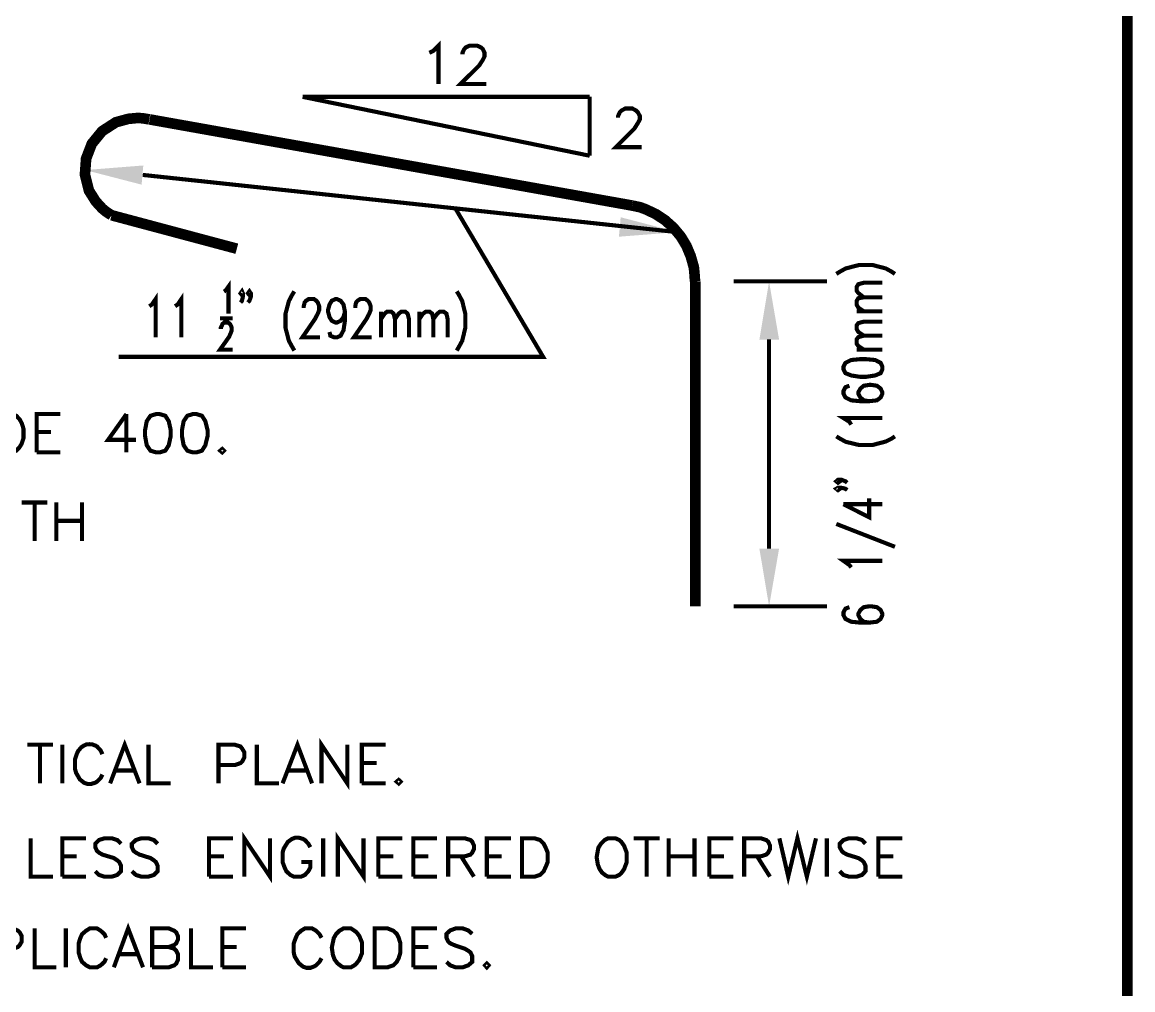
# Model space of a CAD drawing. Header units: millimetres. Extents: x 14 to 202, y 15 to 268.
# Drawn here: x 133.1 to 201.6, y 74.7 to 134.3 of the extents above; entities that cross this region are included whole.
import ezdxf

# ---------------------------------------------------------------- set-up
doc = ezdxf.new("R2010")
doc.units = ezdxf.units.MM
doc.layers.add('H', color=7, linetype='Continuous')
doc.layers.add('P', color=7, linetype='Continuous')

msp = doc.modelspace()

# ---------------------------------------------------------------- hatches: boundary and pattern name
at = {"layer": 'H', "linetype": 'Continuous'}
for points in [[(140.494, 124.319), (137.019, 125.218), (140.6, 125.501), (140.494, 124.319)], [(169.933, 121.109), (170.039, 122.308), (173.549, 121.391), (169.933, 121.109)], [(178.594, 114.759), (179.193, 118.339), (179.811, 114.759), (178.594, 114.759)], [(179.193, 98.319), (178.594, 101.882), (179.811, 101.882), (179.193, 98.319)]]:
    msp.add_hatch(color=256, dxfattribs=at).paths.add_polyline_path(points)

# ---------------------------------------------------------------- linework, layer by layer
at = {"layer": 'P'}
for points, const_width in [([(201.295, 264.548), (201.295, 55.421)], 0.656), ([(158.238, 132.45), (158.468, 132.556), (158.803, 132.891), (158.803, 130.528)], 0.254), ([(160.285, 132.345), (160.285, 132.45), (160.39, 132.68), (160.496, 132.786), (160.726, 132.891), (161.184, 132.891), (161.413, 132.786), (161.537, 132.68), (161.643, 132.45), (161.643, 132.221), (161.537, 132.009), (161.308, 131.657), (160.161, 130.528), (161.749, 130.528)], 0.254), ([(150.424, 129.734), (168.134, 129.734)], 0.254), ([(150.424, 129.734), (168.134, 126.1)], 0.254), ([(168.134, 126.1), (168.134, 129.734)], 0.254), ([(169.88, 128.446), (169.88, 128.552), (169.986, 128.782), (170.092, 128.887), (170.321, 129.011), (170.762, 129.011), (170.991, 128.887), (171.097, 128.782), (171.221, 128.552), (171.221, 128.341), (171.097, 128.111), (170.886, 127.776), (169.739, 126.63), (171.327, 126.63)], 0.254), ([(140.97, 128.341), (140.564, 128.411), (140.247, 128.429), (139.682, 128.376), (138.906, 128.164), (138.06, 127.617), (137.425, 126.841), (137.072, 125.924), (137.001, 124.936), (137.248, 123.948), (137.672, 123.278), (138.06, 122.855), (138.289, 122.661), (138.642, 122.432)], 0.656), ([(170.744, 123.031), (140.988, 128.341)], 0.656), ([(140.564, 124.919), (173.531, 121.391)], 0.254), ([(174.625, 118.357), (174.59, 118.851), (174.554, 119.221), (174.36, 119.909), (174.096, 120.544), (173.743, 121.126), (173.302, 121.655), (172.791, 122.114), (172.208, 122.502), (171.573, 122.802), (171.238, 122.925), (170.744, 123.031)], 0.656), ([(138.642, 122.432), (146.368, 120.368)], 0.656), ([(159.844, 122.855), (165.259, 113.7), (139.083, 113.7)], 0.254), ([(183.339, 118.816), (183.568, 118.957), (183.921, 119.151), (184.732, 119.362), (185.579, 119.362), (186.39, 119.151), (186.743, 118.957), (186.955, 118.816)], 0.254), ([(174.643, 98.319), (174.643, 118.357)], 0.656), ([(145.574, 117.722), (145.68, 117.793), (145.856, 118.039), (145.856, 116.364)], 0.254), ([(146.738, 117.616), (146.685, 117.51), (146.597, 117.616), (146.685, 117.74), (146.738, 117.616), (146.738, 117.404), (146.685, 117.158), (146.597, 117.052)], 0.254), ([(147.232, 117.616), (147.144, 117.51), (147.055, 117.616), (147.144, 117.74), (147.232, 117.616), (147.232, 117.404), (147.144, 117.158), (147.055, 117.052)], 0.254), ([(149.913, 117.74), (149.772, 117.51), (149.578, 117.14), (149.366, 116.346), (149.366, 115.499), (149.578, 114.688), (149.772, 114.335), (149.913, 114.088)], 0.254), ([(159.932, 117.74), (160.073, 117.51), (160.267, 117.14), (160.461, 116.346), (160.461, 115.499), (160.267, 114.688), (160.073, 114.335), (159.932, 114.088)], 0.254), ([(177.006, 118.357), (182.774, 118.357)], 0.254), ([(185.032, 117.369), (184.697, 117.634), (184.591, 117.775), (184.591, 118.004), (184.697, 118.181), (185.032, 118.269), (186.178, 118.269)], 0.254), ([(140.97, 116.822), (141.129, 116.928), (141.358, 117.263), (141.358, 114.9)], 0.254), ([(142.558, 116.822), (142.716, 116.928), (142.946, 117.263), (142.946, 114.9)], 0.254), ([(150.495, 116.717), (150.495, 116.822), (150.548, 117.052), (150.636, 117.158), (150.795, 117.263), (151.13, 117.263), (151.271, 117.158), (151.359, 117.052), (151.448, 116.822), (151.448, 116.593), (151.359, 116.364), (151.183, 116.029), (150.407, 114.9), (151.5, 114.9)], 0.254), ([(153.035, 116.487), (152.947, 116.152), (152.77, 115.923), (152.541, 115.817), (152.453, 115.817), (152.224, 115.923), (152.083, 116.152), (151.994, 116.487), (151.994, 116.593), (152.083, 116.928), (152.224, 117.158), (152.453, 117.263), (152.541, 117.263), (152.77, 117.158), (152.947, 116.928), (153.035, 116.487), (153.035, 115.923), (152.947, 115.341), (152.77, 115.006), (152.541, 114.9), (152.382, 114.9), (152.135, 115.006), (152.083, 115.235)], 0.254), ([(153.67, 116.717), (153.67, 116.822), (153.723, 117.052), (153.811, 117.158), (153.97, 117.263), (154.305, 117.263), (154.446, 117.158), (154.534, 117.052), (154.623, 116.822), (154.623, 116.593), (154.534, 116.364), (154.358, 116.029), (153.582, 114.9), (154.675, 114.9)], 0.254), ([(185.032, 116.505), (184.697, 116.734), (184.591, 116.911), (184.591, 117.14), (184.697, 117.316), (185.032, 117.369), (186.178, 117.369)], 0.254), ([(155.258, 116.487), (155.258, 114.9)], 0.254), ([(155.258, 116.029), (155.487, 116.364), (155.628, 116.487), (155.893, 116.487), (156.034, 116.364), (156.122, 116.029), (156.122, 114.9)], 0.254), ([(156.122, 116.029), (156.351, 116.364), (156.51, 116.487), (156.757, 116.487), (156.898, 116.364), (156.986, 116.029), (156.986, 114.9)], 0.254), ([(157.621, 116.487), (157.621, 114.9)], 0.254), ([(157.621, 116.029), (157.85, 116.364), (158.027, 116.487), (158.256, 116.487), (158.415, 116.364), (158.485, 116.029), (158.485, 114.9)], 0.254), ([(158.485, 116.029), (158.732, 116.364), (158.891, 116.487), (159.12, 116.487), (159.297, 116.364), (159.367, 116.029), (159.367, 114.9)], 0.254), ([(184.591, 116.505), (186.178, 116.505)], 0.254), ([(145.38, 115.411), (145.38, 115.499), (145.45, 115.641), (145.486, 115.729), (145.591, 115.817), (145.838, 115.817), (145.944, 115.729), (145.997, 115.641), (146.05, 115.499), (146.05, 115.323), (145.997, 115.182), (145.891, 114.935), (145.327, 114.141), (146.103, 114.141)], 0.254), ([(145.327, 116.082), (146.103, 116.082)], 0.254), ([(185.032, 115.006), (184.697, 115.235), (184.591, 115.411), (184.591, 115.641), (184.697, 115.782), (185.032, 115.87), (186.178, 115.87)], 0.254), ([(185.032, 114.141), (184.697, 114.371), (184.591, 114.512), (184.591, 114.776), (184.697, 114.917), (185.032, 115.006), (186.178, 115.006)], 0.254), ([(179.193, 101.882), (179.193, 114.776)], 0.254), ([(184.591, 114.141), (186.178, 114.141)], 0.254), ([(183.78, 112.924), (183.903, 112.695), (184.256, 112.554), (184.82, 112.466), (185.155, 112.466), (185.738, 112.554), (186.073, 112.695), (186.178, 112.924), (186.178, 113.101), (186.073, 113.33), (185.738, 113.506), (185.155, 113.559), (184.82, 113.559), (184.256, 113.506), (183.903, 113.33), (183.78, 113.101), (183.78, 112.924), (183.78, 112.924)], 0.254), ([(184.15, 111.919), (183.903, 111.831), (183.78, 111.601), (183.78, 111.425), (183.903, 111.196), (184.256, 111.019), (184.82, 110.966), (185.367, 110.966), (185.843, 111.019), (186.073, 111.196), (186.178, 111.425), (186.178, 111.513), (186.073, 111.742), (185.843, 111.919), (185.491, 111.972), (185.367, 111.972), (185.032, 111.919), (184.82, 111.742), (184.697, 111.513), (184.697, 111.425), (184.82, 111.196), (185.032, 111.019), (185.367, 110.966)], 0.254), ([(131.621, 107.809), (131.621, 110.173), (132.433, 110.173), (132.768, 110.067), (132.98, 109.837), (133.103, 109.608), (133.209, 109.273), (133.209, 108.691), (133.103, 108.356), (132.98, 108.144), (132.768, 107.915), (132.433, 107.809), (131.621, 107.809), (131.621, 107.809)], 0.254), ([(134.02, 107.809), (134.02, 110.173), (135.484, 110.173)], 0.254), ([(139.559, 110.173), (138.43, 108.585), (140.141, 108.585)], 0.254), ([(139.559, 110.173), (139.559, 107.809)], 0.254), ([(141.393, 110.173), (141.041, 110.067), (140.811, 109.732), (140.705, 109.167), (140.705, 108.832), (140.811, 108.25), (141.041, 107.915), (141.393, 107.809), (141.605, 107.809), (141.958, 107.915), (142.169, 108.25), (142.293, 108.832), (142.293, 109.167), (142.169, 109.732), (141.958, 110.067), (141.605, 110.173), (141.393, 110.173), (141.393, 110.173)], 0.254), ([(143.651, 110.173), (143.316, 110.067), (143.087, 109.732), (142.981, 109.167), (142.981, 108.832), (143.087, 108.25), (143.316, 107.915), (143.651, 107.809), (143.88, 107.809), (144.216, 107.915), (144.427, 108.25), (144.568, 108.832), (144.568, 109.167), (144.427, 109.732), (144.216, 110.067), (143.88, 110.173), (143.651, 110.173), (143.651, 110.173)], 0.254), ([(184.256, 109.52), (184.15, 109.696), (183.78, 109.926), (186.178, 109.926)], 0.254), ([(134.02, 109.061), (134.902, 109.061)], 0.254), ([(183.339, 108.797), (183.568, 108.656), (183.921, 108.462), (184.732, 108.268), (185.579, 108.268), (186.39, 108.479), (186.743, 108.656), (186.955, 108.797)], 0.254), ([(134.02, 107.809), (135.484, 107.809)], 0.254), ([(145.468, 108.021), (145.344, 107.915), (145.468, 107.809), (145.574, 107.915), (145.468, 108.021), (145.468, 108.021)], 0.254), ([(183.444, 106.116), (183.568, 106.027), (183.444, 105.939), (183.339, 106.027), (183.444, 106.116), (183.674, 106.116), (183.903, 106.027), (184.009, 105.939)], 0.254), ([(183.444, 105.622), (183.568, 105.569), (183.444, 105.481), (183.339, 105.569), (183.444, 105.622), (183.674, 105.622), (183.903, 105.569), (184.009, 105.481)], 0.254), ([(133.103, 104.722), (134.691, 104.722)], 0.254), ([(133.897, 104.722), (133.897, 102.341)], 0.254), ([(135.237, 104.722), (135.237, 102.341)], 0.254), ([(136.825, 104.722), (136.825, 102.341)], 0.254), ([(183.78, 104.616), (185.367, 103.805), (185.367, 104.987)], 0.254), ([(183.78, 104.616), (186.178, 104.616)], 0.254), ([(135.237, 103.593), (136.825, 103.593)], 0.254), ([(183.339, 103.399), (186.955, 101.988)], 0.254), ([(184.256, 100.718), (184.15, 100.859), (183.78, 101.124), (186.178, 101.124)], 0.254), ([(177.006, 98.319), (182.774, 98.319)], 0.254), ([(184.15, 98.266), (183.903, 98.178), (183.78, 97.949), (183.78, 97.772), (183.903, 97.543), (184.256, 97.367), (184.82, 97.314), (185.367, 97.314), (185.843, 97.367), (186.073, 97.543), (186.178, 97.772), (186.178, 97.861), (186.073, 98.09), (185.843, 98.266), (185.491, 98.319), (185.367, 98.319), (185.032, 98.266), (184.82, 98.09), (184.697, 97.861), (184.697, 97.772), (184.82, 97.543), (185.032, 97.367), (185.367, 97.314)], 0.254), ([(133.438, 89.782), (135.026, 89.782)], 0.254), ([(134.232, 89.782), (134.232, 87.401)], 0.254), ([(135.608, 89.782), (135.608, 87.401)], 0.254), ([(138.077, 89.2), (137.971, 89.429), (137.742, 89.676), (137.654, 89.729), (137.46, 89.8), (137.266, 89.817), (137.089, 89.8), (136.931, 89.729), (136.772, 89.623), (136.578, 89.394), (136.49, 89.2), (136.384, 88.865), (136.384, 88.3), (136.454, 88.053), (136.684, 87.648), (136.948, 87.436), (137.16, 87.365), (137.372, 87.365), (137.619, 87.436), (137.742, 87.507), (137.971, 87.736), (138.077, 87.948)], 0.254), ([(138.553, 87.401), (139.453, 89.782), (140.37, 87.401)], 0.254), ([(140.917, 89.782), (140.917, 87.401), (142.293, 87.401)], 0.254), ([(145.239, 87.401), (145.239, 89.782), (146.244, 89.782), (146.597, 89.676), (146.703, 89.535), (146.826, 89.323), (146.826, 88.988), (146.703, 88.759), (146.597, 88.653), (146.244, 88.53), (145.239, 88.53)], 0.254), ([(147.602, 89.782), (147.602, 87.401), (148.978, 87.401)], 0.254), ([(149.19, 87.401), (150.107, 89.782), (151.007, 87.401)], 0.254), ([(151.589, 87.401), (151.589, 89.782), (153.176, 87.401), (153.176, 89.782)], 0.254), ([(154.076, 87.401), (154.076, 89.782), (155.54, 89.782)], 0.254), ([(154.076, 88.653), (154.993, 88.653)], 0.254), ([(138.889, 88.194), (140, 88.194)], 0.254), ([(149.525, 88.194), (150.671, 88.194)], 0.254), ([(156.351, 87.612), (156.228, 87.507), (156.351, 87.401), (156.457, 87.507), (156.351, 87.612), (156.351, 87.612)], 0.254), ([(154.076, 87.401), (155.54, 87.401)], 0.254), ([(146.826, 81.65), (146.826, 84.014), (148.414, 81.65), (148.414, 84.014)], 0.254), ([(152.594, 81.65), (152.594, 84.014), (154.182, 81.65), (154.182, 84.014)], 0.254), ([(179.828, 84.014), (180.375, 81.65), (180.94, 84.014), (181.522, 81.65), (182.086, 84.014)], 0.254), ([(133.65, 84.014), (133.65, 81.65), (135.026, 81.65)], 0.254), ([(135.608, 81.65), (135.608, 84.014), (137.072, 84.014)], 0.254), ([(139.224, 83.679), (138.994, 83.908), (138.659, 84.014), (138.201, 84.014), (137.866, 83.908), (137.636, 83.679), (137.636, 83.467), (137.742, 83.238), (137.866, 83.132), (138.077, 83.009), (138.783, 82.797), (138.994, 82.656), (139.118, 82.55), (139.224, 82.321), (139.224, 81.986), (138.994, 81.756), (138.659, 81.65), (138.201, 81.65), (137.866, 81.756), (137.636, 81.986)], 0.254), ([(141.482, 83.679), (141.252, 83.908), (140.917, 84.014), (140.476, 84.014), (140.141, 83.908), (139.894, 83.679), (139.894, 83.467), (140, 83.238), (140.141, 83.132), (140.37, 83.009), (141.041, 82.797), (141.252, 82.656), (141.376, 82.55), (141.482, 82.321), (141.482, 81.986), (141.252, 81.756), (140.917, 81.65), (140.476, 81.65), (140.141, 81.756), (139.894, 81.986)], 0.254), ([(144.657, 81.65), (144.657, 84.014), (146.138, 84.014)], 0.254), ([(150.901, 83.467), (150.777, 83.679), (150.566, 83.908), (150.442, 83.979), (150.195, 84.049), (149.966, 84.049), (149.772, 83.979), (149.507, 83.785), (149.26, 83.379), (149.19, 83.132), (149.19, 82.55), (149.313, 82.215), (149.419, 81.986), (149.666, 81.756), (149.878, 81.65), (150.336, 81.65), (150.566, 81.756), (150.777, 81.986), (150.901, 82.215), (150.901, 82.55), (150.336, 82.55)], 0.254), ([(151.694, 84.014), (151.694, 81.65)], 0.254), ([(155.099, 81.65), (155.099, 84.014), (156.58, 84.014)], 0.254), ([(157.251, 81.65), (157.251, 84.014), (158.715, 84.014)], 0.254), ([(159.403, 81.65), (159.403, 84.014), (160.426, 84.014), (160.778, 83.908), (160.884, 83.802), (160.99, 83.573), (160.99, 83.344), (160.884, 83.132), (160.778, 83.009), (160.426, 82.903), (159.403, 82.903)], 0.254), ([(161.784, 81.65), (161.784, 84.014), (163.266, 84.014)], 0.254), ([(163.953, 81.65), (163.953, 84.014), (164.73, 84.014), (165.065, 83.908), (165.294, 83.679), (165.4, 83.467), (165.541, 83.132), (165.541, 82.55), (165.4, 82.215), (165.294, 81.986), (165.065, 81.756), (164.73, 81.65), (163.953, 81.65), (163.953, 81.65)], 0.254), ([(169.263, 84.014), (169.051, 83.908), (168.822, 83.679), (168.663, 83.432), (168.557, 82.85), (168.628, 82.409), (168.734, 82.127), (168.892, 81.897), (169.122, 81.721), (169.263, 81.65), (169.721, 81.65), (169.951, 81.756), (170.074, 81.862), (170.251, 82.109), (170.409, 82.532), (170.409, 83.132), (170.251, 83.555), (170.074, 83.802), (169.951, 83.908), (169.721, 84.014), (169.263, 84.014), (169.263, 84.014)], 0.254), ([(170.85, 84.014), (172.438, 84.014)], 0.254), ([(171.644, 84.014), (171.644, 81.65)], 0.254), ([(173.002, 84.014), (173.002, 81.65)], 0.254), ([(174.59, 84.014), (174.59, 81.65)], 0.254), ([(175.507, 81.65), (175.507, 84.014), (176.989, 84.014)], 0.254), ([(177.659, 81.65), (177.659, 84.014), (178.682, 84.014), (179.017, 83.908), (179.141, 83.802), (179.246, 83.573), (179.246, 83.344), (179.141, 83.132), (179.017, 83.009), (178.682, 82.903), (177.659, 82.903)], 0.254), ([(182.757, 84.014), (182.757, 81.65)], 0.254), ([(185.138, 83.679), (184.926, 83.908), (184.591, 84.014), (184.115, 84.014), (183.78, 83.908), (183.55, 83.679), (183.55, 83.467), (183.674, 83.238), (183.78, 83.132), (184.009, 83.009), (184.697, 82.797), (184.926, 82.656), (185.032, 82.55), (185.138, 82.321), (185.138, 81.986), (184.926, 81.756), (184.591, 81.65), (184.115, 81.65), (183.78, 81.756), (183.55, 81.986)], 0.254), ([(185.932, 81.65), (185.932, 84.014), (187.413, 84.014)], 0.254), ([(135.608, 82.903), (136.49, 82.903)], 0.254), ([(144.657, 82.903), (145.574, 82.903)], 0.254), ([(155.099, 82.903), (156.016, 82.903)], 0.254), ([(157.251, 82.903), (158.168, 82.903)], 0.254), ([(160.196, 82.903), (160.99, 81.65)], 0.254), ([(161.784, 82.903), (162.701, 82.903)], 0.254), ([(173.002, 82.903), (174.59, 82.903)], 0.254), ([(175.507, 82.903), (176.407, 82.903)], 0.254), ([(178.453, 82.903), (179.246, 81.65)], 0.254), ([(185.932, 82.903), (186.849, 82.903)], 0.254), ([(135.608, 81.65), (137.072, 81.65)], 0.254), ([(144.657, 81.65), (146.138, 81.65)], 0.254), ([(155.099, 81.65), (156.58, 81.65)], 0.254), ([(157.251, 81.65), (158.715, 81.65)], 0.254), ([(161.784, 81.65), (163.266, 81.65)], 0.254), ([(175.507, 81.65), (176.989, 81.65)], 0.254), ([(185.932, 81.65), (187.413, 81.65)], 0.254), ([(138.783, 76.059), (139.665, 78.458), (140.582, 76.059)], 0.254), ([(131.516, 76.059), (131.516, 78.458), (132.539, 78.458), (132.874, 78.317), (132.98, 78.211), (133.103, 77.982), (133.103, 77.646), (132.98, 77.435), (132.874, 77.311), (132.539, 77.205), (131.516, 77.205)], 0.254), ([(133.897, 78.458), (133.897, 76.059), (135.237, 76.059)], 0.254), ([(135.819, 78.458), (135.819, 76.059)], 0.254), ([(138.307, 77.876), (138.201, 78.105), (137.971, 78.317), (137.742, 78.458), (137.301, 78.458), (137.072, 78.317), (136.825, 78.105), (136.719, 77.876), (136.613, 77.541), (136.613, 76.976), (136.719, 76.623), (136.825, 76.394), (137.072, 76.182), (137.301, 76.059), (137.742, 76.059), (137.971, 76.182), (138.201, 76.394), (138.307, 76.623)], 0.254), ([(141.146, 76.059), (141.146, 78.458), (142.169, 78.458), (142.505, 78.317), (142.628, 78.211), (142.734, 77.982), (142.734, 77.77), (142.628, 77.541), (142.505, 77.435), (142.169, 77.311), (141.146, 77.311)], 0.254), ([(143.545, 78.458), (143.545, 76.059), (144.903, 76.059)], 0.254), ([(145.468, 76.059), (145.468, 78.458), (146.932, 78.458)], 0.254), ([(151.589, 77.876), (151.465, 78.105), (151.253, 78.317), (151.007, 78.458), (150.566, 78.458), (150.336, 78.317), (150.107, 78.105), (150.001, 77.876), (149.878, 77.541), (149.878, 76.976), (149.931, 76.729), (150.195, 76.306), (150.46, 76.094), (150.671, 76.024), (150.901, 76.024), (151.13, 76.112), (151.253, 76.182), (151.465, 76.394), (151.589, 76.623)], 0.254), ([(152.947, 78.458), (152.7, 78.317), (152.488, 78.105), (152.347, 77.858), (152.224, 77.276), (152.294, 76.817), (152.4, 76.535), (152.576, 76.306), (152.806, 76.129), (152.947, 76.059), (153.405, 76.059), (153.617, 76.182), (153.741, 76.288), (153.917, 76.518), (154.093, 76.941), (154.093, 77.576), (153.917, 77.999), (153.741, 78.228), (153.617, 78.317), (153.405, 78.458), (152.947, 78.458), (152.947, 78.458)], 0.254), ([(154.869, 76.059), (154.869, 78.458), (155.663, 78.458), (156.016, 78.317), (156.228, 78.123), (156.351, 77.876), (156.457, 77.541), (156.457, 76.976), (156.351, 76.623), (156.228, 76.394), (156.016, 76.182), (155.663, 76.059), (154.869, 76.059), (154.869, 76.059)], 0.254), ([(157.251, 76.059), (157.251, 78.458), (158.715, 78.458)], 0.254), ([(160.884, 78.123), (160.637, 78.334), (160.302, 78.458), (159.861, 78.458), (159.526, 78.334), (159.297, 78.123), (159.297, 77.876), (159.403, 77.646), (159.526, 77.541), (159.755, 77.435), (160.426, 77.205), (160.637, 77.082), (160.778, 76.976), (160.884, 76.747), (160.884, 76.394), (160.637, 76.182), (160.302, 76.059), (159.861, 76.059), (159.526, 76.182), (159.297, 76.394)], 0.254), ([(142.169, 77.311), (142.505, 77.205), (142.628, 77.082), (142.734, 76.87), (142.734, 76.518), (142.628, 76.288), (142.505, 76.182), (142.169, 76.059), (141.146, 76.059)], 0.254), ([(145.468, 77.311), (146.35, 77.311)], 0.254), ([(157.251, 77.311), (158.168, 77.311)], 0.254), ([(139.118, 76.87), (140.247, 76.87)], 0.254), ([(145.468, 76.059), (146.932, 76.059)], 0.254), ([(157.251, 76.059), (158.715, 76.059)], 0.254), ([(161.784, 76.288), (161.678, 76.182), (161.784, 76.059), (161.89, 76.182), (161.784, 76.288), (161.784, 76.288)], 0.254)]:
    msp.add_lwpolyline(points, dxfattribs=dict(at, const_width=const_width))

doc.saveas('drawing.dxf')
